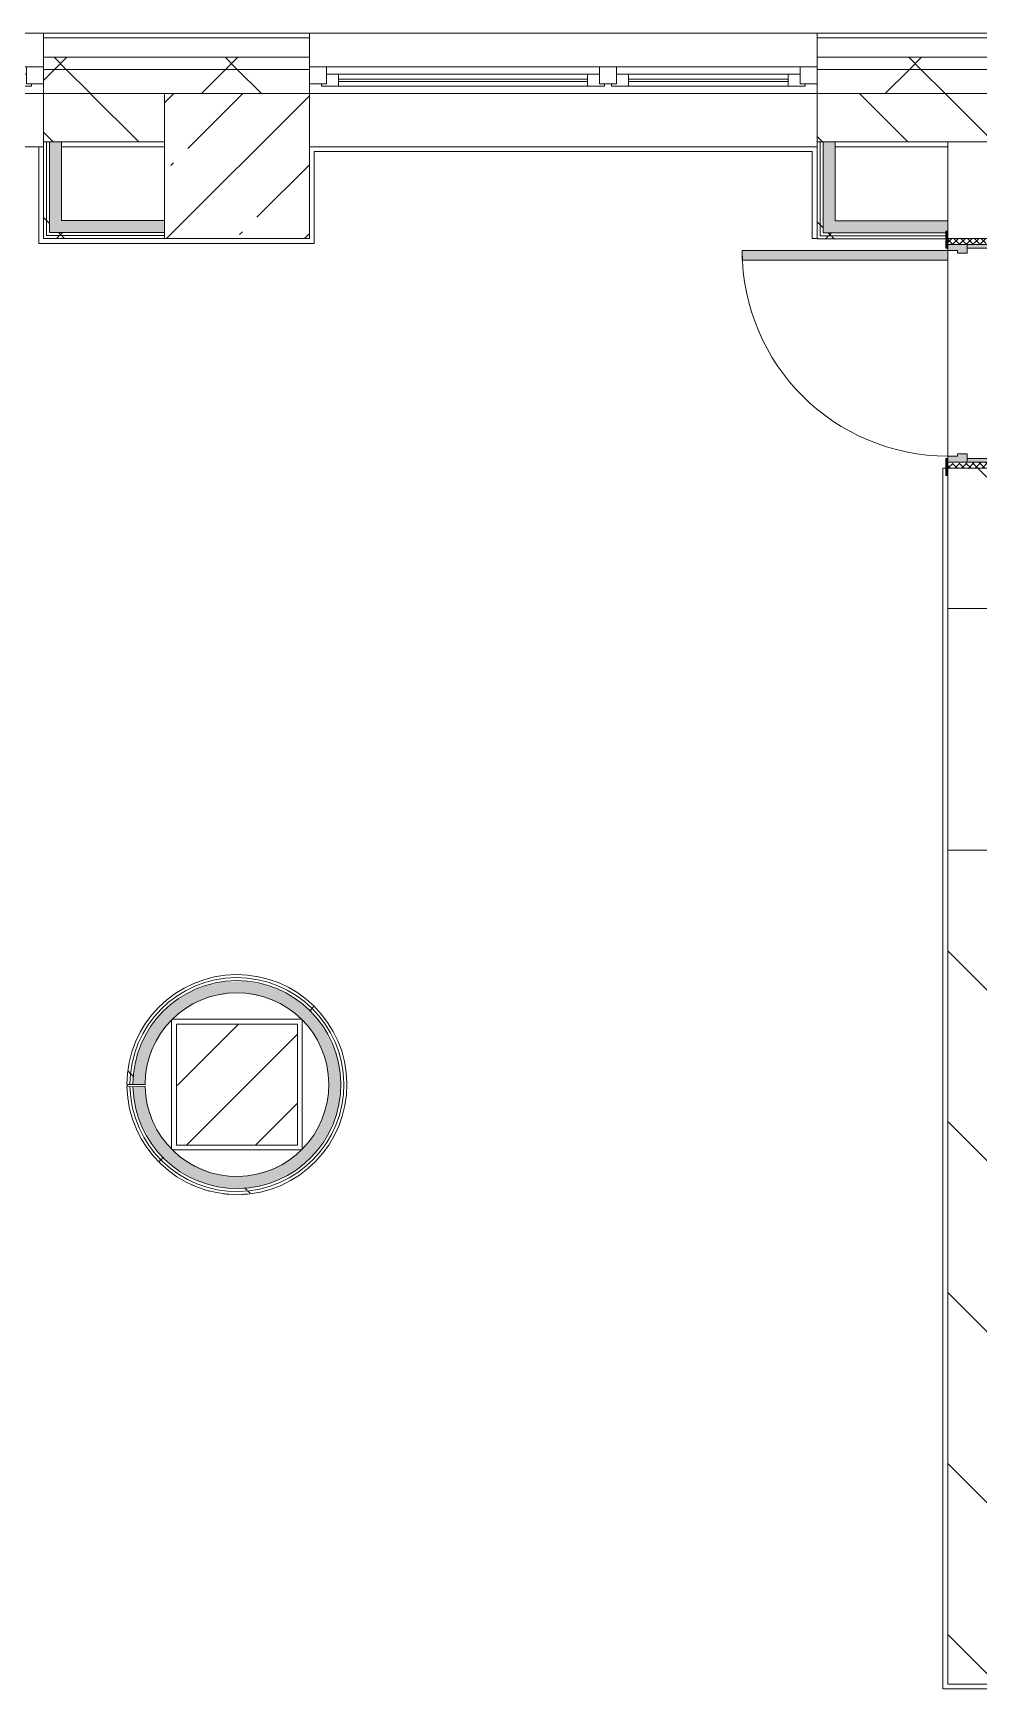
# Model space of a CAD drawing. Header units: millimetres. Extents: x -3708 to 187246, y -8553 to 29000.
# Drawn here: x 107853 to 111765, y 20500 to 27350 of the extents above; entities that cross this region are included whole.
import ezdxf

# ---------------------------------------------------------------- set-up
doc = ezdxf.new("R2010")
doc.units = ezdxf.units.MM
for name, color, linetype, lineweight, true_color in [('A-DOOR-4', 7, 'Continuous', 5, 0xaaaaaa), ('A-DOOR-5', 7, 'Continuous', 5, 0xe2e2e2), ('A-DOOR-FRAM-3', 7, 'Continuous', 5, 0xe2e2e2), ('A-DOOR-FRAM-4', 7, 'Continuous', 5, 0xaaaaaa), ('A-FLOR-1', 7, 'Continuous', 5, 0xaaaaaa), ('I-WALL-1', 7, 'Continuous', 5, 0xe7e7e7), ('I-WALL-2', 7, 'Continuous', 9, 0xe7e7e7)]:
    doc.layers.add(name, color=color, linetype=linetype, lineweight=lineweight, true_color=true_color)
for name, color, linetype, lineweight in [('A-GLAZ-2', 7, 'Continuous', 5), ('A-WALL', 7, 'Continuous', 9), ('A-WALL-2', 7, 'Continuous', 5), ('I-WALL-3', 7, 'Continuous', 5), ('S-COLS-2', 7, 'Continuous', 5)]:
    doc.layers.add(name, color=color, linetype=linetype, lineweight=lineweight)
pattern_1 = [(45, (60236.27, 0), (-353.5534, 353.5534), []), (135, (60236.27, 0), (-353.5534, -353.5534), [])]
pattern_2 = [(45, (60236.3, 0), (-530.33, 530.33), []), (135, (60236.3, 0), (-530.33, -530.33), [])]

# ---------------------------------------------------------------- blocks, each defined once
blk = doc.blocks.new('BSC_Колонна _Прямоугольная - 500х500-V141-1_7_1_птичка')
at = {"layer": 'S-COLS-2'}
h = blk.add_hatch(dxfattribs=at)
h.set_pattern_fill('FP_165', color=256, style=0, pattern_type=2)
h.set_pattern_definition([(45, (-48460, -23000), (-285.123, 285.123), []), (45, (-48174.88, -23000), (-285.123, 285.123), [504.031, -100.806, 16.764, -84.042])])
h.paths.add_polyline_path([(250, -250), (250, 250), (-250, 250), (-245.1, -250), (188.6, -250)])
for p, q in [((250, 250), (-250, 250)), ((-250, 250), (-250, -250)), ((250, -250), (250, 250)), ((-250, -250), (250, -250))]:
    blk.add_line(p, q, dxfattribs=at)
blk = doc.blocks.new('120_Окно_СКБ_2Ст - 120_Окно_СКБ_2Ст 3100х2500 _мал_створка слева_-22273855-1_7_1_птичка')
at = {"layer": 'A-GLAZ-2'}
for p, q in [((-1550, -75), (-1550, -5)), ((-1550, -5), (-1480, -5)), ((1550, -5), (-1550, -5)), ((-1480, -5), (-1480, -75)), ((650, -35), (-1480, -35)), ((-1480, -35), (-1480, -75)), ((-1430, -85), (-1430, -35)), ((-1430, -55), (600, -55)), ((600, -65), (-1430, -65)), ((600, -85), (600, -35)), ((650, -75), (650, -5)), ((650, -5), (720, -5)), ((650, -75), (650, -35)), ((720, -5), (720, -75)), ((1480, -35), (720, -35)), ((720, -35), (720, -75)), ((770, -85), (770, -35)), ((770, -55), (1430, -55)), ((1430, -65), (770, -65)), ((1430, -85), (1430, -35)), ((1480, -75), (1480, -5)), ((1480, -5), (1550, -5)), ((1480, -75), (1480, -35)), ((1550, -5), (1550, -75)), ((-1480, -75), (-1550, -75)), ((-1550, -75), (-1500, -75)), ((-1480, -75), (-1500, -75)), ((-1500, -75), (-1500, -85)), ((-1500, -85), (670, -85)), ((670, -85), (-1500, -85)), ((720, -75), (650, -75)), ((670, -75), (650, -75)), ((670, -75), (700, -75)), ((670, -85), (670, -75)), ((720, -75), (700, -75)), ((700, -75), (700, -85)), ((700, -85), (1500, -85)), ((1500, -85), (700, -85)), ((1550, -75), (1480, -75)), ((1500, -75), (1480, -75)), ((1500, -75), (1550, -75)), ((1500, -85), (1500, -75))]:
    blk.add_line(p, q, dxfattribs=at)
blk = doc.blocks.new('120_Окно_СКБ_2Ст - 120_Окно_СКБ_2Ст 2100х2400 _мал створка справа_-19092174-1_7_1_птичка')
at = {"layer": 'A-GLAZ-2'}
for p, q in [((-1050, -75), (-1050, -5)), ((-1050, -5), (-980, -5)), ((1050, -5), (-1050, -5)), ((-980, -5), (-980, -75)), ((150, -35), (-980, -35)), ((-980, -35), (-980, -75)), ((-930, -85), (-930, -35)), ((-930, -55), (100, -55)), ((100, -65), (-930, -65)), ((100, -85), (100, -35)), ((150, -75), (150, -5)), ((150, -5), (220, -5)), ((150, -75), (150, -35)), ((220, -5), (220, -75)), ((980, -35), (220, -35)), ((220, -35), (220, -75)), ((270, -85), (270, -35)), ((270, -55), (930, -55)), ((930, -65), (270, -65)), ((930, -85), (930, -35)), ((980, -75), (980, -5)), ((980, -5), (1050, -5)), ((980, -75), (980, -35)), ((1050, -5), (1050, -75)), ((-980, -75), (-1050, -75)), ((-1050, -75), (-1000, -75)), ((-980, -75), (-1000, -75)), ((-1000, -75), (-1000, -85)), ((-1000, -85), (170, -85)), ((170, -85), (-1000, -85)), ((220, -75), (150, -75)), ((170, -75), (150, -75)), ((170, -75), (200, -75)), ((170, -85), (170, -75)), ((220, -75), (200, -75)), ((200, -75), (200, -85)), ((200, -85), (1000, -85)), ((1000, -85), (200, -85)), ((1050, -75), (980, -75)), ((1000, -75), (980, -75)), ((1000, -75), (1050, -75)), ((1000, -85), (1000, -75))]:
    blk.add_line(p, q, dxfattribs=at)
blk = doc.blocks.new('110_Дверь_СКБ_1Ст_Внутренняя1 - Д-26л 950х2100 EIW30-32941023-1_7_1_птичка')
at = {"layer": 'A-DOOR-4'}
h = blk.add_hatch(dxfattribs=at)
h.set_pattern_fill('FP_114', color=256, style=0, pattern_type=2)
h.set_pattern_definition([(135, (1826.41, 164.685), (-14.14214, -14.14214), []), (225, (1826.41, 164.685), (14.14214, -14.14214), [])])
h.paths.add_polyline_path([(462.5, 100), (467.5, -100), (487.5, -100), (487.5, 100), (467.5, 100)])
at = {"layer": 'A-DOOR-5'}
h = blk.add_hatch(color=256, dxfattribs=at)
h.paths.add_polyline_path([(-437.5, 94), (-437.5, 20), (-402.5, 20), (-407.2, 60), (-412.5, 65.8), (-412.5, 100), (-437.5, 94.9)])
h.paths.add_polyline_path([(427.5, 44), (427.5, 20), (462.5, 20), (462.5, 100), (437.5, 100), (437.5, 60), (427.5, 60)])
at = {"layer": 'A-DOOR-FRAM-3'}
for points in [[(397.5, 100), (437.5, 100), (437.5, 950), (397.5, 950), (397.5, 120)], [(-492.5, 102.9), (-492.5, 100), (-422.5, 100), (-422.5, 108), (-492.5, 108)], [(447.5, 100), (517.5, 100), (517.5, 108), (447.5, 108)], [(-437.5, -100), (-422.5, -100), (-422.5, 20), (-437.5, 20)], [(447.5, -100), (462.5, -100), (462.5, 20), (447.5, 20)], [(-492.5, -100), (-492.5, -108), (-422.5, -108), (-422.5, -100), (-462.5, -100)], [(447.5, -108), (517.5, -108), (517.5, -100), (447.5, -100)]]:
    blk.add_hatch(color=256, dxfattribs=at).paths.add_polyline_path(points)
at = {"layer": 'A-DOOR-FRAM-4'}
h = blk.add_hatch(dxfattribs=at)
h.set_pattern_fill('FP_115', color=256, style=0, pattern_type=2)
h.set_pattern_definition([(45, (-296.384, 164.685), (-14.1421, 14.1421), []), (135, (-296.384, 164.685), (-14.1421, -14.1421), [])])
h.paths.add_polyline_path([(-462.5, -100), (-437.5, -100), (-443.3, 100), (-462.5, 100)])
at = {"layer": 'A-DOOR-4'}
for p, q in [((437.5, 950), (397.5, 950)), ((397.5, 950), (397.5, 100)), ((437.5, 100), (437.5, 950)), ((397.5, 100), (437.5, 100))]:
    blk.add_line(p, q, dxfattribs=at)
blk.add_arc((437.5, 100), 850, 90, 180, dxfattribs=at)
at = {"layer": 'A-DOOR-FRAM-4'}
for p, q in [((-422.5, 108), (-492.5, 108)), ((-492.5, 108), (-492.5, 100)), ((-492.5, 100), (-422.5, 100)), ((-437.5, 100), (-462.5, 100)), ((-462.5, 100), (-462.5, -100)), ((-412.5, 100), (-437.5, 100)), ((-437.5, 100), (-437.5, 20)), ((-437.5, -100), (-437.5, 100)), ((-422.5, 100), (-437.5, 100)), ((-437.5, 100), (-437.5, 99)), ((-437.5, 99), (-422.5, 99)), ((-422.5, 100), (-422.5, 108)), ((-422.5, 99), (-422.5, 100)), ((-412.5, 60), (-412.5, 100)), ((437.5, 100), (437.5, 60)), ((462.5, 100), (437.5, 100)), ((517.5, 108), (447.5, 108)), ((447.5, 108), (447.5, 100)), ((462.5, 100), (447.5, 100)), ((447.5, 100), (447.5, 99)), ((447.5, 100), (517.5, 100)), ((447.5, 99), (462.5, 99)), ((462.5, 20), (462.5, 100)), ((487.5, 100), (462.5, 100)), ((462.5, 100), (462.5, -100)), ((462.5, 99), (462.5, 100)), ((487.5, -100), (487.5, 100)), ((517.5, 100), (517.5, 108)), ((-437.5, 20), (-402.5, 20)), ((-422.5, 20), (-437.5, 20)), ((-437.5, 20), (-437.5, -100)), ((-422.5, -100), (-422.5, 20)), ((-402.5, 60), (-412.5, 60)), ((-402.5, 20), (-402.5, 60)), ((437.5, 60), (427.5, 60)), ((427.5, 60), (427.5, 20)), ((427.5, 20), (462.5, 20)), ((462.5, 20), (447.5, 20)), ((447.5, 20), (447.5, -100)), ((462.5, -100), (462.5, 20)), ((-422.5, -100), (-492.5, -100)), ((-492.5, -100), (-492.5, -108)), ((-492.5, -108), (-422.5, -108)), ((-462.5, -100), (-437.5, -100)), ((-437.5, -100), (-422.5, -100)), ((-422.5, -108), (-422.5, -100)), ((447.5, -100), (462.5, -100)), ((517.5, -100), (447.5, -100)), ((447.5, -100), (447.5, -108)), ((447.5, -108), (517.5, -108)), ((462.5, -100), (487.5, -100)), ((517.5, -108), (517.5, -100))]:
    blk.add_line(p, q, dxfattribs=at)
blk = doc.blocks.new('DOR_Проход в стене_Прямоугольный - 1000x1500-23441848-1_7_1_птичка')
at = {"layer": 'A-DOOR-4'}
for p, q in [((500, 100), (-500, 100)), ((500, -100), (-500, -100))]:
    blk.add_line(p, q, dxfattribs=at)

msp = doc.modelspace()

# ---------------------------------------------------------------- hatches: boundary and pattern name
at = {"layer": 'A-WALL-2'}
h = msp.add_hatch(dxfattribs=at)
h.set_pattern_fill('FP_111', color=256, style=0, pattern_type=2)
h.set_pattern_definition(pattern_1)
h.paths.add_polyline_path([(144735.5, 27200), (145206.3, 27200), (145206.3, 27250), (140586.3, 27250), (140586.3, 27200), (143806.4, 27200)])
h.paths.add_polyline_path([(137302.6, 27200), (137486.3, 27200), (137486.3, 27250), (136586.3, 27250), (136586.3, 27200), (136986.3, 27200)])
h.paths.add_polyline_path([(130546.3, 27200), (131046.3, 27200), (131046.3, 27250), (128446.3, 27250), (128446.3, 27200), (129869.7, 27200)])
h.paths.add_polyline_path([(133586.2, 27200), (134486.3, 27200), (134486.3, 27250), (133146.3, 27250), (133146.3, 27200)])
h.paths.add_polyline_path([(127346.3, 27200), (127346.3, 27250), (126396.3, 27250), (126396.3, 27200), (127082.4, 27200)])
h.paths.add_polyline_path([(120996.3, 27200), (121296.3, 27200), (121296.3, 27250), (120241.3, 27250), (120241.3, 27200), (120578.6, 27200)])
h.paths.add_polyline_path([(117941.3, 27200), (117941.3, 27250), (117096.3, 27250), (117096.3, 27200), (117791.3, 27200)])
h.paths.add_polyline_path([(114096.3, 27200), (114996.3, 27200), (114996.3, 27250), (114096.3, 27250), (114096.3, 27210)])
h.paths.add_polyline_path([(108996.3, 27200), (108996.3, 27250), (107896.3, 27250), (107896.3, 27200), (108500.2, 27200)])
h.paths.add_polyline_path([(111287.5, 27200), (111996.3, 27200), (111996.3, 27250), (111096.3, 27250), (111096.3, 27200)])
h.paths.add_polyline_path([(102996.3, 27200), (104796.3, 27200), (104796.3, 27250), (102396.3, 27250), (102396.3, 27200), (102925.5, 27200)])
h = msp.add_hatch(dxfattribs=at)
h.set_pattern_fill('FP_111', color=256, style=0, pattern_type=2)
h.set_pattern_definition(pattern_1)
h.paths.add_polyline_path([(129869.7, 27100), (131046.3, 27100), (131046.3, 27200), (128446.3, 27200), (128446.3, 27110), (128478.3, 27110), (128478.3, 27102), (128940.6, 27100)])
h.paths.add_polyline_path([(111287.5, 27100), (111996.3, 27100), (111996.3, 27200), (111096.3, 27200), (111096.3, 27100)])
h.paths.add_polyline_path([(144735.5, 27100), (145206.3, 27100), (145201.7, 27200), (140586.3, 27198.1), (140586.3, 27100), (144336.3, 27100)])
h.paths.add_polyline_path([(114096.3, 27100), (114996.3, 27100), (114996.3, 27200), (114096.3, 27200), (114096.3, 27140)])
h.paths.add_polyline_path([(117586.3, 27100), (117941.3, 27100), (117941.3, 27200), (117096.3, 27200), (117096.3, 27100)])
h.paths.add_polyline_path([(108996.3, 27100), (108996.3, 27200), (107896.3, 27200), (107896.3, 27100), (108500.2, 27100)])
h.paths.add_polyline_path([(120241.3, 27100), (121296.3, 27100), (121296.3, 27200), (120241.3, 27200), (120241.3, 27140)])
h.paths.add_polyline_path([(126396.3, 27100), (127314.3, 27102), (127314.3, 27110), (127346.3, 27110), (127346.3, 27200), (126396.3, 27200), (126396.3, 27140)])
h.paths.add_polyline_path([(137486.3, 27100), (137486.3, 27200), (136586.3, 27200), (136586.3, 27100), (137302.6, 27100)])
h.paths.add_polyline_path([(102925.5, 27100), (104796.3, 27100), (104796.3, 27200), (102396.3, 27200), (102396.3, 27100)])
h.paths.add_polyline_path([(133776.3, 27100), (134486.3, 27100), (134486.3, 27200), (133146.3, 27200), (133146.3, 27100), (133586.2, 27100)])
h = msp.add_hatch(dxfattribs=at)
h.set_pattern_fill('FP_93', color=256, style=0, pattern_type=2)
h.set_pattern_definition([(135, (60236.27, 0), (-176.7767, -176.7767), [])])
h.paths.add_polyline_path([(121296.3, 26900), (121296.3, 27100), (120996.3, 27100), (120996.3, 26900)])
h.paths.add_polyline_path([(103505.4, 26900), (104796.3, 26900), (104796.3, 27100), (102996.3, 27100), (102996.3, 26900), (103016.3, 26900)])
h.paths.add_polyline_path([(140886.3, 26900), (140886.3, 27100), (140586.3, 27100), (140586.3, 26900)])
h.paths.add_polyline_path([(107896.3, 26900), (108396.3, 26900), (108396.3, 27100), (107896.3, 27100), (107896.3, 27043)])
h.paths.add_polyline_path([(111096.3, 26900), (111996.3, 26900), (111996.3, 27100), (111096.3, 27100), (111096.3, 26925)])
h.paths.add_polyline_path([(136664.5, 26900), (136986.3, 26900), (136986.3, 27100), (136586.3, 27100), (136586.3, 26900)])
h.paths.add_polyline_path([(114096.3, 26900), (114396.3, 26900), (114396.3, 27100), (114096.3, 27100), (114096.3, 26969.4)])
h.paths.add_polyline_path([(117096.3, 26900), (117941.3, 26900), (117941.3, 27100), (117096.3, 27100), (117096.3, 27043)])
h.paths.add_polyline_path([(134486.3, 26900), (134486.3, 27100), (134276.3, 27100), (134276.3, 26900)])
h.paths.add_polyline_path([(133776.3, 26900), (133776.3, 27100), (133146.3, 27100), (133146.3, 26900), (133586.2, 26900)])
h.paths.add_polyline_path([(120396.3, 26900), (120396.3, 27100), (120241.3, 27100), (120241.3, 26900)])
h.paths.add_polyline_path([(130546.3, 26900), (130546.3, 27100), (128442.3, 27100), (128446.3, 26900), (129869.7, 26900)])
h.paths.add_polyline_path([(126996.3, 26900), (127296.3, 26900), (127296.3, 27100), (126996.3, 27100), (126996.3, 27091.9)])
at = {"layer": 'I-WALL-1'}
for points in [[(107971.3, 26525), (107971.3, 26900), (107921.3, 26900), (107921.3, 26525)], [(107971.3, 26525), (108396.3, 26525), (108396.3, 26575), (107971.3, 26575)], [(108684.2, 22570.2), (108756.8, 22574.3), (108827.7, 22590.6), (108901.9, 22623), (108970.6, 22670.4), (109026.6, 22726.9), (109070.3, 22790.9), (109099.5, 22855), (109113.5, 22895.9), (109125, 22969.6), (109122.1, 23052.9), (109108.6, 23119.9), (109086.6, 23180.3), (109037.3, 23259.9), (108997.7, 23305.7), (108938.3, 23354.3), (108872.4, 23391.1), (108801.7, 23415.7), (108728.2, 23427.6), (108643.6, 23425.2), (108579.4, 23412.3), (108510.5, 23386.2), (108445.4, 23347.4), (108411.4, 23322.1), (108361.2, 23269.4), (108320.6, 23209.1), (108284.7, 23119.9), (108272.4, 23072.5), (108267.7, 23000), (108316.3, 23000.8), (108323.7, 23072.6), (108340.4, 23133.1), (108387.1, 23218.3), (108431, 23270), (108469.7, 23303.9), (108534.5, 23342.4), (108603.9, 23367.1), (108676, 23377.9), (108728.2, 23377.5), (108801.7, 23363.6), (108867.8, 23337.4), (108903.5, 23318.5), (108966.3, 23266), (109004.6, 23221.5), (109037.3, 23167.7), (109063.6, 23094.2), (109074.4, 23037.6), (109074.4, 22965.9), (109059.5, 22891.4), (109037.3, 22833.5), (109006.2, 22780.2), (108946.3, 22715.5), (108884.8, 22671.8), (108827.7, 22644.9), (108756.8, 22626.4), (108718.7, 22620.7), (108650.8, 22622.7), (108584.4, 22636.8), (108500.2, 22676.2), (108446.3, 22715.7), (108414.4, 22745.2), (108373.5, 22799.4), (108339.8, 22870.8), (108322.3, 22937.7), (108316.3, 22992.8), (108266.4, 22991.8), (108273.9, 22919.5), (108298.2, 22839.5), (108343, 22757.6), (108372.4, 22718.1), (108439.2, 22657.1), (108504.2, 22617), (108559.5, 22593.6), (108612, 22578.3), (108650.8, 22574)]]:
    msp.add_hatch(color=256, dxfattribs=at).paths.add_polyline_path(points)
at = {"layer": 'I-WALL-2'}
for points in [[(111171.3, 26524), (111171.3, 26900), (111121.3, 26900), (111121.3, 26524)], [(111287.5, 26524), (111628.3, 26524), (111628.3, 26530), (111636.3, 26530), (111636.3, 26574), (111171.3, 26574), (111171.3, 26524)]]:
    msp.add_hatch(color=256, dxfattribs=at).paths.add_polyline_path(points)
at = {"layer": 'I-WALL-3'}
h = msp.add_hatch(dxfattribs=at)
h.set_pattern_fill('FP_203', color=256, style=0, pattern_type=2)
h.set_pattern_definition(pattern_2)
h.paths.add_polyline_path([(107896.3, 26500), (107908.8, 26500), (107908.8, 26900), (107896.3, 26900), (107896.3, 26575)])
h = msp.add_hatch(dxfattribs=at)
h.set_pattern_fill('FP_203', color=256, style=0, pattern_type=2)
h.set_pattern_definition(pattern_2)
h.paths.add_polyline_path([(107908.8, 26512.5), (107921.3, 26512.5), (107921.3, 26900), (107908.8, 26900), (107908.8, 26575)])
h = msp.add_hatch(dxfattribs=at)
h.set_pattern_fill('FP_203', color=256, style=0, pattern_type=2)
h.set_pattern_definition(pattern_2)
h.paths.add_polyline_path([(111096.3, 26499), (111108.8, 26500), (111108.8, 26900), (111096.3, 26900), (111096.3, 26500)])
h = msp.add_hatch(dxfattribs=at)
h.set_pattern_fill('FP_203', color=256, style=0, pattern_type=2)
h.set_pattern_definition(pattern_2)
h.paths.add_polyline_path([(111108.8, 26511.5), (111121.3, 26511.5), (111121.3, 26900), (111108.8, 26900), (111108.8, 26539.9)])
h = msp.add_hatch(dxfattribs=at)
h.set_pattern_fill('FP_110', color=256, style=0, pattern_type=2)
h.set_pattern_definition([(135, (60236.27, 0), (-353.5534, -353.5534), [])])
h.paths.add_polyline_path([(111836.3, 20520), (111836.3, 23970), (111636.3, 23970), (111636.3, 20520), (111647.7, 20520)])
h.paths.add_polyline_path([(111636.3, 24970), (111836.3, 24970), (111836.3, 25550), (111636.3, 25550), (111636.3, 25361.7)])
h.paths.add_polyline_path([(111836.3, 26500), (111836.3, 26900), (111636.3, 26895.5), (111636.3, 26500), (111729.1, 26500)])
h = msp.add_hatch(dxfattribs=at)
h.set_pattern_fill('FP_203', color=256, style=0, pattern_type=2)
h.set_pattern_definition(pattern_2)
h.paths.add_polyline_path([(108396.3, 26500), (108396.3, 26512.5), (107908.8, 26509.4), (107908.8, 26500), (108267.1, 26500)])
h = msp.add_hatch(dxfattribs=at)
h.set_pattern_fill('FP_203', color=256, style=0, pattern_type=2)
h.set_pattern_definition(pattern_2)
h.paths.add_polyline_path([(108396.3, 26512.5), (108396.3, 26525), (107921.3, 26525), (107921.3, 26512.5), (108289.9, 26512.5)])
h = msp.add_hatch(dxfattribs=at)
h.set_pattern_fill('FP_203', color=256, style=0, pattern_type=2)
h.set_pattern_definition(pattern_2)
h.paths.add_polyline_path([(111628.3, 26499), (111628.3, 26511.5), (111108.8, 26508.4), (111108.8, 26499), (111287.5, 26499)])
h = msp.add_hatch(dxfattribs=at)
h.set_pattern_fill('FP_203', color=256, style=0, pattern_type=2)
h.set_pattern_definition(pattern_2)
h.paths.add_polyline_path([(111550.2, 26511.5), (111628.3, 26511.7), (111628.3, 26524), (111121.3, 26524), (111121.3, 26511.5), (111287.5, 26511.5)])
h = msp.add_hatch(dxfattribs=at)
h.set_pattern_fill('FP_203', color=256, style=0, pattern_type=2)
h.set_pattern_definition(pattern_2)
h.paths.add_polyline_path([(108665.3, 22546.1), (108758.6, 22550.5), (108834.9, 22568), (108909.6, 22599.7), (108970.5, 22638.7), (109019.3, 22681.1), (109065.7, 22735.9), (109101.5, 22794.2), (109129.4, 22861.9), (109146.1, 22934.1), (109149.7, 23021), (109135.7, 23112), (109111.4, 23182.4), (109078.9, 23243.5), (109036.8, 23299.8), (108975.2, 23357.5), (108916.7, 23396.3), (108858.5, 23423.8), (108801.9, 23442.3), (108728.5, 23453.6), (108638.3, 23450.1), (108572.7, 23437.1), (108500.2, 23409.5), (108427.5, 23365.5), (108376.3, 23322.1), (108320.6, 23254), (108290.7, 23204.3), (108258.9, 23119.9), (108247.3, 23072.7), (108242.8, 23000), (108253.8, 23000), (108267.7, 23103.7), (108290.7, 23173.2), (108320.6, 23231.4), (108361.2, 23287.5), (108411.4, 23337.6), (108469.7, 23379.4), (108561.9, 23420), (108603.9, 23432.5), (108676, 23442), (108778.8, 23433.2), (108853.8, 23411.9), (108916.4, 23382.1), (108980.1, 23337.4), (109035.1, 23282.2), (109077.2, 23222.2), (109109.2, 23154.7), (109129.3, 23083), (109136.8, 23040.4), (109132.4, 22934.8), (109114.6, 22860.7), (109090, 22801.1), (109055.2, 22743.1), (109008.4, 22687.8), (108946.3, 22636.4), (108884.5, 22600.8), (108812.4, 22574.3), (108739.5, 22560.8), (108650.8, 22561.4), (108584.4, 22573.4), (108513.6, 22598.6), (108446.3, 22636.7), (108391.2, 22681.4), (108339.8, 22740.4), (108310.8, 22783.7), (108273.9, 22873.3), (108261, 22923.3), (108248.8, 22991.5), (108241.4, 22991.3), (108249, 22916.6), (108281.8, 22816), (108313.8, 22756.1), (108366.4, 22688.9), (108417.5, 22642.2), (108476.7, 22603.1), (108542.1, 22573.3), (108609.5, 22554.5), (108664.6, 22546.2)])
h = msp.add_hatch(dxfattribs=at)
h.set_pattern_fill('FP_203', color=256, style=0, pattern_type=2)
h.set_pattern_definition(pattern_2)
h.paths.add_polyline_path([(108683.9, 22557.7), (108785.9, 22568.2), (108860, 22590.6), (108925.1, 22623), (108989.2, 22670.4), (109026.1, 22706.2), (109069.4, 22763.3), (109103.2, 22827.1), (109128.9, 22913.2), (109137.5, 22966.8), (109136.8, 23041.6), (109121.8, 23119.9), (109086.6, 23205.5), (109049, 23265.2), (108997.7, 23322.2), (108928.9, 23374.6), (108872.4, 23404.5), (108801.7, 23428.4), (108728.2, 23440), (108653.9, 23439.1), (108577.5, 23424.8), (108500.2, 23394.9), (108445.4, 23362.9), (108387.1, 23314.6), (108337, 23255.9), (108296.6, 23186.3), (108271.9, 23119.9), (108259.9, 23072.7), (108253.8, 23000), (108266.3, 23000), (108273.9, 23078.1), (108296.6, 23155.9), (108337, 23233.6), (108368.6, 23277.3), (108423.9, 23331.4), (108500.2, 23380.9), (108549.9, 23403.2), (108603.9, 23420), (108676, 23429.5), (108778.8, 23420.5), (108843.5, 23402.5), (108903.5, 23375.4), (108966.3, 23333), (109017.8, 23283.6), (109062.8, 23222.2), (109095.9, 23154.7), (109113.5, 23100.6), (109124.4, 23037.6), (109122.1, 22949.4), (109111.4, 22889.9), (109090, 22827.1), (109037.3, 22740.5), (109009.4, 22705.4), (108946.3, 22651.2), (108884.8, 22614.4), (108813.8, 22587.4), (108739.5, 22573.3), (108650.8, 22574), (108582.4, 22586.9), (108517.8, 22610.4), (108450.9, 22648.8), (108409.4, 22680.7), (108356.8, 22737.9), (108313.8, 22806.6), (108293.3, 22850.2), (108272.4, 22933.5), (108261.6, 22991.7), (108253.9, 22991.6), (108267.7, 22895.5), (108293.5, 22820.4), (108324.6, 22762.1), (108366.4, 22706.5), (108417.5, 22657.3), (108500.2, 22605.1), (108567.2, 22578.3), (108612, 22565.8), (108683.1, 22557.8)])
at = {"layer": 'S-COLS-2'}
h = msp.add_hatch(dxfattribs=at)
h.set_pattern_fill('FP_92', color=256, style=0, pattern_type=2)
h.set_pattern_definition([(45, (60236.27, 0), (-285.123, 285.123), []), (45, (60521.4, 0), (-285.123, 285.123), [504.031, -100.806, 16.764, -84.042])])
h.paths.add_polyline_path([(108996.3, 26500), (108996.3, 27100), (108396.3, 27100), (108396.3, 26500), (108500.2, 26500)])

# ---------------------------------------------------------------- linework, layer by layer
at = {"layer": 'A-FLOR-1'}
for p, q in [((107876.3, 26480), (107876.3, 26880)), ((111076.3, 26860), (109016.3, 26860)), ((109016.3, 26860), (109016.3, 26480)), ((111076.3, 26500), (111076.3, 26860)), ((109016.3, 26480), (107876.3, 26480)), ((111097.3, 26500), (111076.3, 26500)), ((111616.3, 20500), (111616.3, 25550)), ((111616.3, 25550), (111628.3, 25550)), ((108426.3, 23265.4), (108426.3, 22734.2)), ((108962.7, 23270), (108431, 23270)), ((108966.3, 22733.3), (108966.3, 23266)), ((108430.8, 22730), (108963.4, 22730)), ((118146.3, 20500), (111616.3, 20500))]:
    msp.add_line(p, q, dxfattribs=at)
for start, end in [(180, 180.91321), (245.51396, 246.83006), (253.98466, 255.68217), (262.7207, 265.92436), (272.48204, 275.47151)]:
    msp.add_arc((108696.3, 22998.6), 453.6, start, end, dxfattribs=at)
at = {"layer": 'A-WALL'}
for p, q in [((108996.3, 27330), (107896.3, 27330)), ((111996.3, 27330), (111096.3, 27330)), ((108996.3, 27250), (107896.3, 27250)), ((108996.3, 27200), (107896.3, 27200)), ((111996.3, 27250), (111096.3, 27250)), ((111996.3, 27200), (111096.3, 27200)), ((108396.3, 27100), (107896.3, 27100)), ((107896.3, 27100), (108396.3, 27100)), ((111996.3, 27100), (111096.3, 27100)), ((111096.3, 27100), (111996.3, 27100)), ((107908.8, 26900), (107908.8, 26512.5)), ((107921.3, 26900), (107921.3, 26525)), ((111108.8, 26511.5), (111108.8, 26900)), ((111121.3, 26524), (111121.3, 26900)), ((111836.3, 26900), (111636.3, 26900)), ((107908.8, 26512.5), (108396.3, 26512.5)), ((107921.3, 26525), (108396.3, 26525)), ((111628.3, 26511.5), (111108.8, 26511.5)), ((111628.3, 26524), (111121.3, 26524))]:
    msp.add_line(p, q, dxfattribs=at)
for radius in [442.5, 430]:
    msp.add_arc((108696.3, 23000), radius, 181.09218, 180, dxfattribs=at)
at = {"layer": 'A-WALL-2'}
for p, q in [((102396.3, 27350), (127346.3, 27350)), ((107896.3, 27350), (107896.3, 27100)), ((108996.3, 27100), (108996.3, 27350)), ((111096.3, 27350), (111096.3, 27100)), ((107896.3, 27100), (104796.3, 27100)), ((107896.3, 27100), (107896.3, 26900)), ((108396.3, 26900), (108396.3, 27100)), ((111096.3, 27100), (108396.3, 27100)), ((111096.3, 27100), (111096.3, 26900)), ((107971.3, 26900), (108396.3, 26900)), ((111171.3, 26900), (111636.3, 26900))]:
    msp.add_line(p, q, dxfattribs=at)
at = {"layer": 'I-WALL-3'}
for p, q in [((104796.3, 27100), (107896.3, 27100)), ((108996.3, 27100), (111096.3, 27100)), ((107896.9, 26880), (103016.3, 26880)), ((107971.3, 26900), (107896.3, 26900)), ((107896.3, 26900), (107896.3, 26500)), ((107971.3, 26575), (107971.3, 26900)), ((108396.3, 26880), (107971.3, 26880)), ((111096.3, 26880), (108996.3, 26880)), ((111096.3, 26900), (111096.3, 26499)), ((111171.3, 26900), (111096.3, 26900)), ((111171.3, 26574), (111171.3, 26900)), ((111636.3, 26880), (111171.3, 26880)), ((111636.3, 26900), (111636.3, 26530)), ((108396.3, 26575), (107971.3, 26575)), ((108396.3, 26500), (108396.3, 26575)), ((111636.3, 26574), (111171.3, 26574)), ((111636.3, 26530), (111636.3, 26574)), ((107896.3, 26500), (108396.3, 26500)), ((111096.3, 26499), (111628.3, 26499)), ((111636.3, 25600), (111636.3, 26410)), ((111636.3, 25520), (111636.3, 20520)), ((111636.3, 24970), (111836.3, 24970)), ((116086.3, 23970), (111636.3, 23970)), ((108241.3, 23000), (108316.3, 23000)), ((108316.3, 22992.8), (108241.4, 22991.3)), ((111636.3, 20520), (118166.3, 20520))]:
    msp.add_line(p, q, dxfattribs=at)
for radius in [455, 380]:
    msp.add_arc((108696.3, 23000), radius, 181.09218, 180, dxfattribs=at)
at = {"layer": 'S-COLS-2'}
for p, q in [((108996.3, 27100), (108396.3, 27100)), ((108396.3, 27100), (108396.3, 26900)), ((108996.3, 26500), (108996.3, 27100)), ((108396.3, 26900), (108396.3, 26500)), ((108396.3, 26500), (108996.3, 26500))]:
    msp.add_line(p, q, dxfattribs=at)

# ---------------------------------------------------------------- block references
at = {"layer": 'A-DOOR-4', "rotation": 89.9999999999999}
for name, p in [('110_Дверь_СКБ_1Ст_Внутренняя1 - Д-26л 950х2100 EIW30-32941023-1_7_1_птичка', (111736.3, 26012.5)), ('DOR_Проход в стене_Прямоугольный - 1000x1500-23441848-1_7_1_птичка', (111736.3, 24470))]:
    msp.add_blockref(name, p, dxfattribs=at)
at = {"layer": 'A-GLAZ-2'}
for name, p in [('120_Окно_СКБ_2Ст - 120_Окно_СКБ_2Ст 3100х2500 _мал_створка слева_-22273855-1_7_1_птичка', (106346.3, 27215)), ('120_Окно_СКБ_2Ст - 120_Окно_СКБ_2Ст 2100х2400 _мал створка справа_-19092174-1_7_1_птичка', (110046.3, 27215))]:
    msp.add_blockref(name, p, dxfattribs=at)
at = {"layer": 'S-COLS-2'}
msp.add_blockref('BSC_Колонна _Прямоугольная - 500х500-V141-1_7_1_птичка', (108696.3, 23000), dxfattribs=at)

doc.saveas('drawing.dxf')
